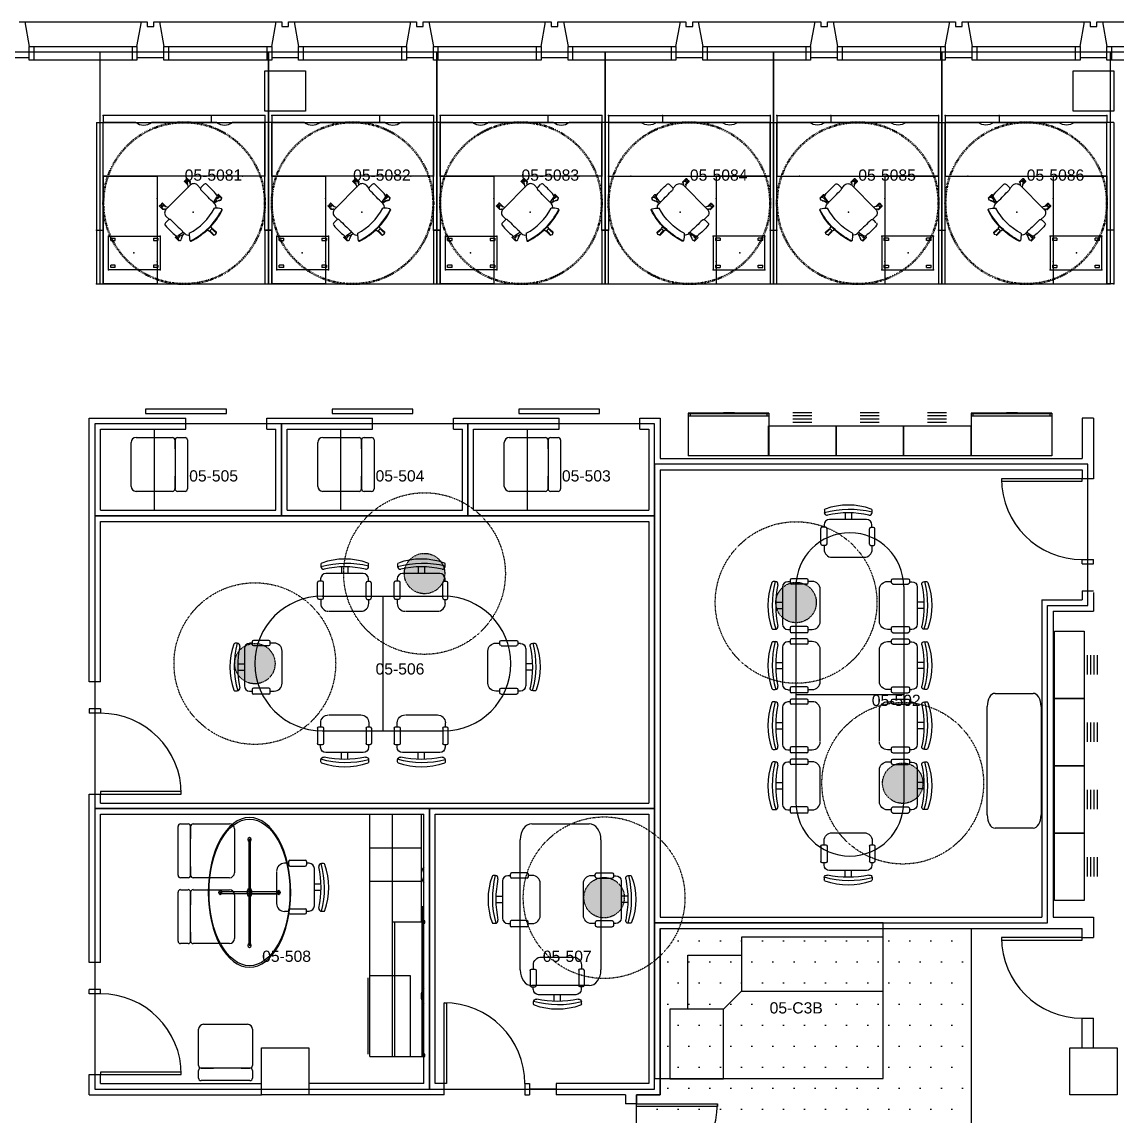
# Model space of a CAD drawing. Header units: inches. Extents: x -31 to 2880, y -31 to 1268.
# Drawn here: x 231.5 to 719.2, y 780.8 to 1268.2 of the extents above; entities that cross this region are included whole.
import ezdxf
from ezdxf.enums import TextEntityAlignment as Align

# ---------------------------------------------------------------- set-up
doc = ezdxf.new("R2010")
doc.units = ezdxf.units.IN
doc.header["$MEASUREMENT"] = 0
doc.linetypes.add('Dash', pattern=[0.25, 0.125, -0.125])
for name, color, linetype in [('A-AREA', 6, 'Continuous'), ('A-AREA-IDEN', 110, 'Continuous'), ('A-AREA-INT', 2, 'Continuous'), ('A-COLS-E', 53, 'Continuous'), ('A-DOOR-E', 141, 'Continuous'), ('A-EQPM-E', 200, 'Continuous'), ('A-FLOR-CSWK-E', 124, 'Continuous'), ('A-FURN-FILE-E', 191, 'Continuous'), ('A-FURN-FREE-E', 241, 'Continuous'), ('A-FURN-PNLS-E', 31, 'Continuous'), ('A-FURN-SEAT-E', 122, 'Continuous'), ('A-FURN-WKSF-E', 30, 'Continuous'), ('A-GLAZ-E', 140, 'Continuous'), ('A-SOCL-DIS2-E', 230, 'Dash'), ('A-SOCL-HTAH-E', 230, 'Continuous'), ('A-WALL-E', 7, 'Continuous')]:
    doc.layers.add(name, color=color, linetype=linetype)
doc.layers.add('A-SOCL-DIS1-E', color=7, linetype='Dash', true_color=0x636466)
doc.styles.add('0', font='arial.ttf')
doc.styles.add('PMSymText', font='arial.ttf')
doc.styles.add('SIMPLEX_FNT', font='arial.ttf', dxfattribs={"height": 1})
doc.styles.get("Standard").update_dxf_attribs({"font": 'arial.ttf'})

# ---------------------------------------------------------------- blocks, each defined once
blk = doc.blocks.new('405_FURN$0$405_FURN$0$20-CLRA14448-GNRC')
for p, q in [((-114.81, -40.56), (-18.81, -40.56)), ((-66.81, -88.56), (-66.81, -40.56)), ((-114.81, -88.56), (-18.81, -88.56))]:
    blk.add_line(p, q)
for centre, start, end in [((-114.81, -64.56), 90, 270), ((-18.81, -64.56), 270, 450)]:
    blk.add_arc(centre, 24, start, end)
blk = doc.blocks.new('405_FURN$0$405_FURN$0$20-CLRA16860-GNRC')
for p, q in [((-45.37, 29.12), (8.62, 29.12)), ((-18.37, 29.12), (-18.37, -30.88)), ((-45.37, -30.88), (8.62, -30.88))]:
    blk.add_line(p, q)
for centre, start, end in [((-45.37, -0.88), 90, 270), ((8.62, -0.88), 270, 450)]:
    blk.add_arc(centre, 30, start, end)
blk = doc.blocks.new('405_FURN$0$ASTCAB')
for p, q in [((0, 0), (1, 0)), ((0, -0.428875), (0, 0)), ((1, -0.428875), (1, 0)), ((1, -0.4045), (0, -0.4045)), ((0, -0.42275), (1, -0.42275)), ((0, -0.428875), (1, -0.428875)), ((0.020375, -0.428875), (0.024375, -0.42275)), ((0.024375, -0.428875), (0.024375, -0.4045)), ((0.426875, -0.435), (0.561, -0.435)), ((0.975625, -0.428875), (0.975625, -0.4045)), ((0.98375, -0.428875), (0.975625, -0.42275))]:
    blk.add_line(p, q)
blk = doc.blocks.new('405_FURN$0$F4DL')
for p, q in [((0, -0.4295), (0, 0)), ((0, 0), (1, 0)), ((1, 0), (1, -0.4295)), ((1, -0.4295), (0, -0.4295)), ((0.3575, -0.477125), (0.6425, -0.477125)), ((0.3575, -0.524625), (0.6425, -0.524625)), ((0.3575, -0.57225), (0.6425, -0.57225)), ((0.3575, -0.619625), (0.6425, -0.619625))]:
    blk.add_line(p, q)
blk = doc.blocks.new('405_FURN$0$SDSEC')
for p, q in [((0, 0), (0.867, 0)), ((-0.044, -0.178), (-0.044, -0.044)), ((0.911, -0.044), (0.911, -0.178)), ((-0.044, -0.911), (-0.044, -0.267)), ((0.156, -0.222), (0, -0.222)), ((0, -0.222), (0.867, -0.222)), ((0.867, -0.222), (0.644, -0.222)), ((0.911, -0.267), (0.911, -0.911)), ((0.822, -1), (0.044, -1))]:
    blk.add_line(p, q)
for centre, radius, start, end in [((0, -0.044), 0.0444, 90, 180), ((0, -0.178), 0.0444, 180, 270), ((0.867, -0.044), 0.0444, 0, 90), ((0.867, -0.178), 0.0444, 270, 360), ((0, -0.267), 0.0444, 90, 180), ((0.867, -0.267), 0.0444, 0, 90), ((0.044, -0.911), 0.0889, 180, 270), ((0.822, -0.911), 0.0889, 270, 360)]:
    blk.add_arc(centre, radius, start, end)
blk = doc.blocks.new('405_FURN$0$ltTABL')
for p, q in [((-0.5805, 0.48), (0.5805, 0.48)), ((-0.7205, -0.34), (-0.7205, 0.34)), ((0.7205, 0.34), (0.7205, -0.34)), ((0.5805, -0.48), (-0.5805, -0.48))]:
    blk.add_line(p, q)
for centre, start, end in [((-0.5805, 0.34), 90, 180), ((0.5805, 0.34), 0, 90), ((-0.5805, -0.34), 180, 270), ((0.5805, -0.34), 270, 0)]:
    blk.add_arc(centre, 0.14, start, end)
blk = doc.blocks.new('405_FURN$0$SDTASK')
for p, q in [((-0.443, -0.098), (-0.443, -0.137)), ((-0.058, -0.146), (-0.058, -0.269)), ((0.059, -0.146), (0.059, -0.269)), ((0.443, -0.137), (0.443, -0.098)), ((-0.448, -0.367), (-0.448, -0.412)), ((0.341, -0.269), (-0.349, -0.269)), ((0.44, -0.414), (0.44, -0.367)), ((-0.507, -0.722), (-0.507, -0.437)), ((-0.418, -0.412), (-0.482, -0.412)), ((-0.393, -0.722), (-0.393, -0.437)), ((0.396, -0.724), (0.396, -0.439)), ((0.469, -0.414), (0.421, -0.414)), ((0.493, -0.724), (0.493, -0.439)), ((-0.482, -0.747), (-0.418, -0.747)), ((-0.447, -0.747), (-0.447, -0.822)), ((0.421, -0.749), (0.468, -0.749)), ((0.444, -0.822), (0.444, -0.749)), ((-0.291, -0.97), (0.296, -0.97))]:
    blk.add_line(p, q)
for centre, radius, start, end in [((0, -1.258), 1.258, 70.1588, 109.8412), ((-0.419, -0.098), 0.0246, 109.8412, 180), ((0.02, -1.771), 1.69, 75.49, 105.8777), ((-0.394, -0.137), 0.0493, 180, 281.9484), ((0, -1.999), 1.854, 78.0516, 101.9484), ((0.394, -0.137), 0.0493, 258.0516, 360), ((0.419, -0.098), 0.0246, 0, 70.1588), ((-0.349, -0.368), 0.0985, 90, 180), ((0.341, -0.368), 0.0985, 0, 90), ((-0.482, -0.437), 0.0246, 90, 180), ((-0.418, -0.437), 0.0246, 0, 90), ((0.421, -0.439), 0.0246, 90, 180), ((0.468, -0.439), 0.0246, 0, 90), ((-0.482, -0.722), 0.0246, 180, 270), ((-0.418, -0.722), 0.0246, 270, 360), ((0.421, -0.724), 0.0246, 180, 270), ((0.468, -0.724), 0.0246, 270, 360), ((-0.299, -0.822), 0.148, 180, 270), ((0.297, -0.822), 0.148, 270, 360)]:
    blk.add_arc(centre, radius, start, end)
blk = doc.blocks.new('405_FURN$0$TROUND')
for points in [[(-0.006, 0.3544), (-0.006, 0.3544), (0.0065, 0.3544), (0.0065, 0.3544)], [(0.0065, 0.3544), (0.0065, 0.0022), (-0.006, 0.0022), (-0.006, 0.3544)], [(-0.3528, -0.0084), (-0.3528, -0.0084), (-0.3528, 0.0059), (-0.3528, 0.0059)], [(-0.3528, 0.0059), (-0.0006, 0.0059), (-0.0006, -0.0084), (-0.3528, -0.0084)], [(-0.006, -0.3535), (-0.006, 0.0022), (0.0065, 0.0022), (0.0065, -0.3535)], [(0.3551, -0.0084), (-0.0006, -0.0084), (-0.0006, 0.0059), (0.3551, 0.0059)], [(0.3551, -0.0084), (0.3551, 0.0059), (0.3551, 0.0059), (0.3551, -0.0084)], [(0.3551, -0.0084), (0.3551, -0.0084), (-0.0006, -0.0084), (-0.0006, -0.0084)], [(-0.006, -0.3535), (0.0065, -0.3535), (0.0065, -0.3535), (-0.006, -0.3535)]]:
    blk.add_lwpolyline(points, close=True)
for centre, radius in [((0, 0), 0.4898), ((0, 0.3543), 0.0156), ((-0.3544, 0), 0.0156), ((0, 0), 0.0261), ((0, 0), 0.0261), ((0.3543, 0), 0.0156), ((0, -0.3543), 0.0156)]:
    blk.add_circle(centre, radius)
blk.add_arc((0, 0), 0.5002, 270, 269.99943)
for p in [(-0.0272, 0.0022), (-0.0006, 0.0254), (0.026, 0.0022), (-0.0006, -0.0262)]:
    blk.add_point(p)
blk = doc.blocks.new('panel37')
for p, q in [((409.81, 807.31), (409.81, 873.98)), ((410.25, 873.98), (409.81, 873.98)), ((410.25, 807.31), (410.25, 873.98)), ((411, 867.81), (410.25, 867.81)), ((410.25, 866.81), (411, 866.81)), ((411, 866.81), (411, 867.81)), ((411, 808.31), (410.25, 808.31)), ((411, 807.31), (411, 808.31))]:
    blk.add_line(p, q)
blk = doc.blocks.new('SZT-ARM-2D')
for p, q in [((-4.55, 13.4), (-4.41, 13.55)), ((-4.55, 13.4), (-4.55, 13.22)), ((-4.55, 11.83), (-4.55, 12.01)), ((-4.55, 11.83), (-4.41, 11.68)), ((-4.41, 13.55), (-2.33, 13.55)), ((-4.41, 11.68), (-4.37, 11.68)), ((-4.39, 11.73), (-3.85, 10.01)), ((-3.66, 10.82), (-3.75, 10.46)), ((-2.23, 12.98), (-3.43, 12.98)), ((-2.23, 12.94), (-3.41, 12.94)), ((-2.66, 12.29), (-3.37, 12.29)), ((-2.67, 12.25), (-3.36, 12.25)), ((-3.33, 12.08), (-3.15, 11.56)), ((-3.19, 11.68), (-2.95, 11.68)), ((-2.33, 13.55), (-2.19, 13.4)), ((-2.19, 13.02), (-2.23, 12.98)), ((-2.23, 12.94), (-2.23, 12.76)), ((-2.19, 13.4), (-2.19, 13.02)), ((7.15, 9.86), (5.22, 9.78)), ((5.42, 12.05), (5.41, 10.4)), ((-2.93, 9.43), (-4.06, 9.39)), ((9.8, 7.8), (9.49, 7.58)), ((9.49, -7.7), (9.49, 7.72)), ((10.46, 6.9), (9.49, 6.18)), ((10.27, 8.58), (10.41, 8.73)), ((10.27, 8.58), (10.27, 8.38)), ((10.39, 6.85), (12.49, 6.85)), ((10.41, 8.73), (12.49, 8.73)), ((12.59, 8.15), (11.39, 8.15)), ((12.59, 7.42), (11.39, 7.42)), ((12.59, 8.11), (11.41, 8.11)), ((12.59, 7.46), (11.41, 7.46)), ((12.49, 8.73), (12.63, 8.58)), ((12.49, 6.85), (12.63, 7)), ((12.63, 8.19), (12.59, 8.15)), ((12.59, 8.11), (12.59, 7.46)), ((12.63, 7.38), (12.59, 7.42)), ((12.63, 8.58), (12.63, 8.19)), ((12.63, 7), (12.63, 7.38)), ((-13.73, 0.78), (-13.59, 0.93)), ((-13.73, 0.78), (-13.73, 0.6)), ((-13.59, 0.93), (-11.5, 0.93)), ((-12.52, 0.55), (-11, 0.56)), ((-11.5, 0.93), (-11.36, 0.78)), ((-11.36, 0.78), (-11.36, 0.56)), ((-13.73, -0.8), (-13.73, -0.62)), ((-13.73, -0.8), (-13.59, -0.95)), ((-13.59, -0.95), (-11.5, -0.95)), ((-12.52, -0.57), (-11, -0.58)), ((-11.5, -0.95), (-11.36, -0.8)), ((-11.36, -0.8), (-11.36, -0.58)), ((-2.93, -9.43), (-4.06, -9.39)), ((10.46, -6.9), (9.49, -6.18)), ((9.8, -7.8), (9.49, -7.58)), ((10.27, -8.58), (10.27, -8.38)), ((10.27, -8.58), (10.41, -8.73)), ((10.39, -6.85), (12.49, -6.85)), ((10.41, -8.73), (12.49, -8.73)), ((12.59, -7.42), (11.39, -7.42)), ((12.59, -8.15), (11.39, -8.15)), ((12.59, -7.46), (11.41, -7.46)), ((12.59, -8.11), (11.41, -8.11)), ((12.49, -6.85), (12.63, -7)), ((12.49, -8.73), (12.63, -8.58)), ((12.63, -7.38), (12.59, -7.42)), ((12.59, -8.11), (12.59, -7.46)), ((12.63, -8.19), (12.59, -8.15)), ((12.63, -7), (12.63, -7.38)), ((12.63, -8.58), (12.63, -8.19)), ((-4.55, -11.83), (-4.41, -11.68)), ((-4.55, -11.83), (-4.55, -12.01)), ((-4.55, -13.4), (-4.55, -13.22)), ((-4.55, -13.4), (-4.41, -13.55)), ((-4.41, -11.68), (-4.37, -11.68)), ((-4.41, -13.55), (-2.33, -13.55)), ((-4.39, -11.73), (-3.85, -10.01)), ((-3.66, -10.82), (-3.75, -10.46)), ((-2.23, -12.98), (-3.43, -12.98)), ((-2.23, -12.94), (-3.41, -12.94)), ((-2.66, -12.29), (-3.37, -12.29)), ((-2.67, -12.25), (-3.36, -12.25)), ((-3.33, -12.08), (-3.15, -11.56)), ((-3.19, -11.68), (-2.95, -11.68)), ((-2.33, -13.55), (-2.19, -13.4)), ((-2.23, -12.94), (-2.23, -12.76)), ((-2.19, -13.02), (-2.23, -12.98)), ((-2.19, -13.4), (-2.19, -13.02)), ((7.15, -9.86), (5.22, -9.78)), ((5.41, -10.4), (5.42, -12.05))]:
    blk.add_line(p, q)
for points in [[(-3.14, 9.91), (-2.68, 12.21)], [(-9.98, 1.02), (-11, 0.87), (-11, -0.87), (-9.98, -1.02)], [(-3.14, -9.91), (-2.68, -12.21)]]:
    blk.add_lwpolyline(points)
for centre, radius, start, end in [((-8.04, 9.59), 0.437, 55.3732, 158.8961), ((-7.81, 9.51), 0.437, 88.6193, 158.8961), ((-14, 0.04), 11.69, 43.2376, 57.9475), ((-4.09, 12.61), 0.752, 346.5325, 229.4675), ((-5.14, 11.49), 0.789, 18.2096, 44.7154), ((5.18, 8.27), 9.19, 166.2418, 172.873), ((-2.44, 10.53), 1.26, 105.413, 166.2418), ((-2.58, 12.32), 0.789, 171.2846, 197.7904), ((-2.67, 9.83), 0.477, 170.3812, 272.3532), ((-1.92, 12.06), 0.77, 93.9245, 168.6077), ((1.86, -20.12), 33.17, 85.0872, 96.6444), ((4.54, 10.32), 0.873, 269.0603, 4.9502), ((4.63, 12.14), 0.793, 353.9872, 84.9554), ((7.25, 7.62), 2.25, 2.1735, 92.4191), ((21.53, 0), 31.53, 161.9963, 198.0037), ((21.53, 0), 31.28, 161.9963, 198.0037), ((20.75, 0), 27.29, 163.2048, 196.7952), ((-3.96, 7.05), 2.36, 92.6028, 144.0692), ((-5.92, 7.64), 0.601, 24.3962, 43.0317), ((3.71, -207.68), 217.13, 89.7848, 91.6781), ((9.34, 8.44), 0.789, 306.2096, 332.7154), ((10.73, 7.79), 0.752, 274.5325, 157.4675), ((10.92, 6.26), 0.789, 99.2846, 125.7904), ((-13.26, -0.01), 0.752, 58.5325, 301.4675), ((-12.51, 1.34), 0.789, 243.2846, 269.7905), ((-12.51, -1.36), 0.789, 90.2096, 116.7154), ((-8.04, -9.59), 0.437, 201.1039, 304.6268), ((-7.81, -9.51), 0.437, 201.1039, 271.3806), ((-14, -0.04), 11.69, 302.0525, 316.7624), ((-3.96, -7.03), 2.36, 216.272, 267.3972), ((-5.92, -7.64), 0.601, 316.9683, 335.6038), ((5.18, -8.27), 9.19, 187.127, 193.7582), ((-2.67, -9.83), 0.477, 87.6468, 189.6188), ((3.71, 207.68), 217.13, 268.3219, 270.2152), ((4.54, -10.32), 0.873, 355.0498, 90.9397), ((7.25, -7.62), 2.25, 267.5809, 357.8265), ((9.34, -8.44), 0.789, 27.2846, 53.7904), ((10.73, -7.79), 0.752, 202.5325, 85.4675), ((10.92, -6.26), 0.789, 234.2096, 260.7154), ((-4.09, -12.61), 0.752, 130.5325, 13.4675), ((-5.14, -11.49), 0.789, 315.2846, 341.7905), ((-2.44, -10.53), 1.26, 193.7582, 254.5871), ((-2.58, -12.32), 0.789, 162.2096, 188.7154), ((-1.92, -12.06), 0.77, 191.3923, 266.0755), ((1.86, 20.12), 33.17, 263.3556, 274.9128), ((4.63, -12.14), 0.793, 275.0446, 6.0128)]:
    blk.add_arc(centre, radius, start, end)
blk.add_point((0, 0))
at = {"style": '0', "width": 0.55, "flags": 8}
for tag in ['ITEXT2', 'ITEXT']:
    blk.add_attdef(tag, text='', height=4, dxfattribs=at).set_placement((0, 0), align=Align.MIDDLE_CENTER)
at = {"flags": 1}
for tag in ['PSMC', 'PSON', 'PSDH', 'PSEC', 'PSQT', 'PSPN', 'PST5', 'PST4', 'PST3', 'PST2', 'PST1']:
    blk.add_attdef(tag, text='', height=1, dxfattribs=at).set_placement((0, 0), align=Align.TOP_CENTER)
at = {"style": 'PMSymText', "width": 0.65, "flags": 8}
for tag, p in [('PSUT1', (-0.69, -19.55)), ('PSUT3', (-0.69, -31.55))]:
    blk.add_attdef(tag, text='', height=4, dxfattribs=at).set_placement(p, align=Align.CENTER)
at = {"style": 'PMSymText', "width": 0.65}
blk.add_attdef('PSUT2', text='', height=4, dxfattribs=at).set_placement((-0.69, -25.55), align=Align.CENTER)
blk = doc.blocks.new('WURA-2472-JB-2D')
for p, q in [((14.55, 0), (0, 0)), ((0, -24), (0, 0)), ((50.55, 0), (21.45, 0)), ((72, 0), (57.45, 0)), ((72, 0), (72, -24)), ((72, -24), (0, -24))]:
    blk.add_line(p, q)
for centre in [(18, 4.12), (54, 4.12)]:
    blk.add_arc(centre, 5.37, 230.1246, 309.8754)
for p in [(0, 0), (72, 0), (0, -24), (10, -24), (62, -24), (72, -24)]:
    blk.add_point(p)
at = {"flags": 1}
for tag in ['PSMC', 'PSON', 'PSDH', 'PSEC', 'PSQT', 'PSPN', 'PST5', 'PST4', 'PST3', 'PST2', 'PST1']:
    blk.add_attdef(tag, text='', height=1, dxfattribs=at).set_placement((0, 0), align=Align.TOP_CENTER)
at = {"style": '0', "width": 0.55, "flags": 8}
for tag in ['ITEXT2', 'ITEXT']:
    blk.add_attdef(tag, text='', height=4, dxfattribs=at).set_placement((36, -24), align=Align.BOTTOM_CENTER)
at = {"style": 'PMSymText', "width": 0.65, "flags": 8}
for tag, p in [('PSUT1', (35.08, -30)), ('PSUT3', (35.08, -42))]:
    blk.add_attdef(tag, text='', height=4, dxfattribs=at).set_placement(p, align=Align.CENTER)
at = {"style": 'PMSymText', "width": 0.65}
blk.add_attdef('PSUT2', text='', height=4, dxfattribs=at).set_placement((35.08, -36), align=Align.CENTER)
blk = doc.blocks.new('WURA-2448-JC-2D')
for p, q in [((0, -24), (0, 0)), ((48, 0), (0, 0)), ((48, 0), (48, -24)), ((48, -24), (0, -24))]:
    blk.add_line(p, q)
for p in [(0, 0), (48, 0), (0, -24), (10, -24), (38, -24), (48, -24)]:
    blk.add_point(p)
at = {"flags": 1}
for tag in ['PSMC', 'PSON', 'PSDH', 'PSEC', 'PSQT', 'PSPN', 'PST5', 'PST4', 'PST3', 'PST2', 'PST1']:
    blk.add_attdef(tag, text='', height=1, dxfattribs=at).set_placement((0, 0), align=Align.TOP_CENTER)
at = {"style": '0', "width": 0.55, "flags": 8}
for tag in ['ITEXT2', 'ITEXT']:
    blk.add_attdef(tag, text='', height=4, dxfattribs=at).set_placement((24, -24), align=Align.BOTTOM_CENTER)
at = {"style": 'PMSymText', "width": 0.65, "flags": 8}
for tag, p in [('PSUT1', (23.08, -30)), ('PSUT3', (23.08, -42))]:
    blk.add_attdef(tag, text='', height=4, dxfattribs=at).set_placement(p, align=Align.CENTER)
at = {"style": 'PMSymText', "width": 0.65}
blk.add_attdef('PSUT2', text='', height=4, dxfattribs=at).set_placement((23.08, -36), align=Align.CENTER)
blk = doc.blocks.new('JPM-24-2D')
for p, q in [((-7.5, -11.75), (-7.5, 11.25)), ((-7.5, 11.25), (7.5, 11.25)), ((-6.5, 8.25), (-6.5, 10.25)), ((-6.5, 10.25), (-5.5, 10.25)), ((-5.5, 8.25), (-5.5, 10.25)), ((5.5, 10.25), (6.5, 10.25)), ((5.5, 10.25), (5.5, 8.25)), ((6.5, 10.25), (6.5, 8.25)), ((7.5, 11.25), (7.5, -11.75)), ((-6.5, 8.25), (-5.5, 8.25)), ((5.5, 8.25), (6.5, 8.25)), ((-5.5, -8.75), (-6.5, -8.75)), ((-6.5, -10.75), (-6.5, -8.75)), ((-5.5, -10.75), (-5.5, -8.75)), ((5.5, -8.75), (5.5, -10.75)), ((6.5, -8.75), (5.5, -8.75)), ((6.5, -8.75), (6.5, -10.75)), ((7.5, -11.75), (-7.5, -11.75)), ((-5.5, -10.75), (-6.5, -10.75)), ((6.5, -10.75), (5.5, -10.75))]:
    blk.add_line(p, q)
for p in [(-7.5, 11.25), (7.5, 11.25), (0, 0), (-7.5, -11.75), (7.5, -11.75)]:
    blk.add_point(p)
at = {"style": 'SIMPLEX_FNT', "width": 0.55, "flags": 8}
blk.add_attdef('ITEXT2', text='', height=4, dxfattribs=at).set_placement((0, 0), align=Align.MIDDLE_CENTER)
at = {"style": '0', "width": 0.55, "flags": 8}
blk.add_attdef('ITEXT', text='', height=4, dxfattribs=at).set_placement((0, 0), align=Align.MIDDLE)
at = {"flags": 1}
for tag in ['PSMC', 'PSON', 'PSDH', 'PSEC', 'PSQT', 'PSPN', 'PST5', 'PST4', 'PST3', 'PST2', 'PST1']:
    blk.add_attdef(tag, text='', height=1, dxfattribs=at).set_placement((0, 0), align=Align.TOP_CENTER)
at = {"style": '0', "width": 0.55, "flags": 8}
blk.add_attdef('ITEXT3', text='', height=4, dxfattribs=at).set_placement((0, -12.5), align=Align.TOP_CENTER)
at = {"style": 'PMSymText', "width": 0.65, "flags": 8}
for tag, p in [('PSUT1', (0, -22.5)), ('PSUT3', (0, -34.5))]:
    blk.add_attdef(tag, text='', height=4, dxfattribs=at).set_placement(p, align=Align.CENTER)
at = {"style": 'PMSymText', "width": 0.65}
blk.add_attdef('PSUT2', text='', height=4, dxfattribs=at).set_placement((0, -28.5), align=Align.CENTER)
blk = doc.blocks.new('NTXX-XX24-NNN-LV2-2D')
for p, q in [((0, 3), (24, 3)), ((0, 3), (0, 0)), ((24, 0), (0, 0)), ((24, 3), (24, 0))]:
    blk.add_line(p, q)
for p in [(0, 3), (0, 0), (24, 3), (24, 0)]:
    blk.add_point(p)
blk = doc.blocks.new('NTXX-XX48-NNN-LV2-2D')
for p, q in [((0, 3), (48, 3)), ((0, 3), (0, 0)), ((48, 0), (0, 0)), ((48, 3), (48, 0))]:
    blk.add_line(p, q)
for p in [(48, 3), (48, 0)]:
    blk.add_point(p)
blk = doc.blocks.new('FMS4RM')
blk.add_attdef('FMS:RMID', text='', height=5).set_placement((0, 0), align=Align.MIDDLE_LEFT)
blk = doc.blocks.new("6'")
h = blk.add_hatch(color=256)
h.dxf.hatch_style = 1
h.paths.add_polyline_path([(2670.39, 2780.74, 1), (2688.39, 2780.74, 1)])
at = {"ltscale": 0.2}
blk.add_circle((2679.39, 2780.74), 36, dxfattribs=at)
blk.add_circle((2679.39, 2780.74), 9)

msp = doc.modelspace()

# ---------------------------------------------------------------- hatches: boundary and pattern name
at = {"layer": 'A-SOCL-HTAH-E'}
h = msp.add_hatch(dxfattribs=at)
h.set_pattern_fill('DOTS', color=256, scale=150)
h.set_pattern_definition([(0, (-2476.202, -472.418), (4.6875, 9.375), [0, -9.375])])
h.paths.add_polyline_path([(654.25, 864.38), (515.75, 864.38), (515.75, 790.25), (505.25, 790.25), (505.25, 648.25), (654.25, 648.25)])

# ---------------------------------------------------------------- linework, layer by layer
at = {"layer": 'A-AREA'}
for points in [[(266.25, 1151.5), (341.25, 1151.5), (341.25, 1254.75), (266.25, 1254.75), (266.25, 1151.5)], [(341.25, 1151.5), (416.25, 1151.5), (416.25, 1254.75), (341.25, 1254.75), (341.25, 1151.5)], [(416.25, 1151.5), (491.25, 1151.5), (491.25, 1254.75), (416.25, 1254.75), (416.25, 1151.5)], [(491.25, 1151.5), (566.25, 1151.5), (566.25, 1254.75), (491.25, 1254.75), (491.25, 1151.5)], [(566.25, 1151.5), (641.25, 1151.5), (641.25, 1254.75), (566.25, 1254.75), (566.25, 1151.5)], [(641.25, 1151.5), (716.25, 1151.5), (716.25, 1254.75), (641.25, 1254.75), (641.25, 1151.5)], [(347.09, 1089.25), (264, 1089.25), (264, 1048.25), (347.09, 1048.25), (347.09, 1089.25)], [(430.16, 1089.25), (347.09, 1089.25), (347.09, 1048.25), (430.16, 1048.25), (430.16, 1089.25)], [(513.25, 1068.75), (513.25, 1068.75), (513.25, 1089.25), (430.16, 1089.25), (430.16, 1048.25), (513.25, 1048.25), (513.25, 1068.75)], [(688.25, 1008.25), (706.25, 1008.25), (706.25, 1014.75), (706.25, 1014.75), (706.25, 1026.75), (706.25, 1026.75), (706.25, 1071.25), (513.25, 1071.25), (513.25, 866.88), (615.03, 866.88), (615.03, 866.88), (688.25, 866.88), (688.25, 1008.25)], [(513.25, 1048.25), (264, 1048.25), (264, 974.25), (264, 974.25), (264, 962.25), (264, 962.25), (264, 917.75), (513.25, 917.75), (513.25, 1048.25)], [(413, 917.75), (264, 917.75), (264, 849.25), (264, 849.25), (264, 837.25), (264, 837.25), (264, 792.75), (410.5, 792.75), (410.5, 792.75), (413, 792.75), (413, 917.75)], [(513.25, 917.75), (413, 917.75), (413, 792.75), (457.5, 792.75), (457.5, 792.75), (469.5, 792.75), (469.5, 792.75), (510.75, 792.75), (510.75, 792.75), (513.25, 792.75), (513.25, 917.75)], [(615.03, 866.88), (513.25, 866.88), (513.25, 797.47), (615.03, 797.47), (615.03, 866.88)]]:
    msp.add_lwpolyline(points, close=True, dxfattribs=at)
at = {"layer": 'A-AREA-INT', "color": 4}
msp.add_lwpolyline([(-17.44, 1254.75), (-17.44, -17.44), (1066.25, -17.44), (1066.25, 447.25), (1200.22, 447.25), (1200.22, 411.25), (1300.25, 411.25), (1300.25, 447.25), (1324.25, 447.25), (1324.25, 515.25), (1768.75, 515.25), (1768.75, 790.25), (1300.25, 790.25), (1300.25, 826.25), (1200.22, 826.25), (1200.22, 790.25), (768.75, 790.25), (768.75, 1254.75), (-17.44, 1254.75)], close=True, dxfattribs=at)
at = {"layer": 'A-COLS-E', "flags": 128}
for points in [[(339.75, 1228.5), (339.75, 1246.5), (357.75, 1246.5), (357.75, 1228.5)], [(699.75, 1228.5), (699.75, 1246.5), (717.75, 1246.5), (717.75, 1228.5)], [(338.25, 790.25), (338.25, 811.25), (359.25, 811.25), (359.25, 790.25)], [(698.25, 790.25), (698.25, 811.25), (719.25, 811.25), (719.25, 790.25)]]:
    msp.add_lwpolyline(points, close=True, dxfattribs=at)
at = {"layer": 'A-DOOR-E'}
for p, q in [((322.58, 1095.75), (286.58, 1095.75)), ((286.58, 1095.75), (286.58, 1093.75)), ((286.58, 1093.75), (322.58, 1093.75)), ((322.58, 1093.75), (322.58, 1095.75)), ((405.67, 1095.75), (369.67, 1095.75)), ((369.67, 1095.75), (369.67, 1093.75)), ((369.67, 1093.75), (405.67, 1093.75)), ((405.67, 1093.75), (405.67, 1095.75)), ((488.75, 1095.75), (452.75, 1095.75)), ((452.75, 1095.75), (452.75, 1093.75)), ((452.75, 1093.75), (488.75, 1093.75)), ((488.75, 1093.75), (488.75, 1095.75))]:
    msp.add_line(p, q, dxfattribs=at)
for points in [[(667.75, 1064.75), (667.75, 1063.6), (703.75, 1063.6), (703.75, 1064.75)], [(302.5, 924.25), (302.5, 925.4), (266.5, 925.4), (266.5, 924.25)], [(667.75, 860.37), (667.75, 859.23), (703.75, 859.23), (703.75, 860.37)], [(419.5, 831.25), (420.65, 831.25), (420.65, 795.25), (419.5, 795.25)], [(302.5, 799.25), (302.5, 800.4), (266.5, 800.4), (266.5, 799.25)], [(541.25, 786.25), (541.25, 785.1), (505.25, 785.1), (505.25, 786.25)]]:
    msp.add_lwpolyline(points, close=True, dxfattribs=at)
for centre, start, end in [((703.75, 1064.75), 180, 270), ((266.5, 924.25), 359.9997, 89.9997), ((703.75, 860.37), 180, 270), ((266.5, 799.25), 359.9997, 89.9997), ((419.5, 795.25), 0, 90), ((505.25, 786.25), 270, 0)]:
    msp.add_arc(centre, 36, start, end, dxfattribs=at)
at = {"layer": 'A-FLOR-CSWK-E'}
for p, q in [((290.5, 1050.75), (290.5, 1086.75)), ((373.58, 1050.75), (373.58, 1086.75)), ((456.67, 1050.75), (456.67, 1086.75)), ((386.5, 807.31), (386.5, 915.31)), ((386.5, 915.31), (410.5, 915.31)), ((396.5, 807.31), (396.5, 915.31)), ((409.5, 867.31), (409.5, 915.31)), ((386.5, 900.31), (409.5, 900.31)), ((409.5, 885.31), (386.5, 885.31)), ((396.5, 867.37), (410.5, 867.37)), ((396.5, 867.31), (410.5, 867.31)), ((397.5, 867.31), (397.5, 807.31)), ((385.5, 842.31), (385.5, 808.31)), ((404.5, 843.31), (386.5, 843.31)), ((404.5, 807.31), (404.5, 843.31)), ((386.5, 807.31), (411, 807.31))]:
    msp.add_line(p, q, dxfattribs=at)
for centre in [(414.62, 888.31), (414.62, 834.31)]:
    msp.add_arc(centre, 5.37, 140.1246, 219.8754, dxfattribs=at)
at = {"layer": 'A-FURN-FREE-E'}
for p, q in [((615.03, 860.46), (552.03, 860.46)), ((552.03, 860.46), (552.03, 836.46)), ((615.03, 836.46), (615.03, 860.46)), ((528.03, 828.46), (528.03, 852.46)), ((528.03, 852.46), (552.03, 852.46)), ((552.03, 836.46), (544.03, 828.46)), ((552.03, 836.46), (615.03, 836.46)), ((544.03, 828.46), (520.03, 828.46)), ((520.03, 828.46), (520.03, 797.46)), ((544.03, 797.46), (544.03, 828.46)), ((520.03, 797.46), (544.03, 797.46))]:
    msp.add_line(p, q, dxfattribs=at)
at = {"layer": 'A-GLAZ-E'}
for p, q in [((236.75, 1257.25), (280.75, 1257.25)), ((236.75, 1254.94), (280.75, 1254.94)), ((296.75, 1257.25), (340.75, 1257.25)), ((296.75, 1254.94), (340.75, 1254.94)), ((356.75, 1257.25), (400.75, 1257.25)), ((356.75, 1254.94), (400.75, 1254.94)), ((416.75, 1257.25), (460.75, 1257.25)), ((416.75, 1254.94), (460.75, 1254.94)), ((476.75, 1257.25), (520.75, 1257.25)), ((476.75, 1254.94), (520.75, 1254.94)), ((536.75, 1257.25), (580.75, 1257.25)), ((536.75, 1254.94), (580.75, 1254.94)), ((596.75, 1257.25), (640.75, 1257.25)), ((596.75, 1254.94), (640.75, 1254.94)), ((656.75, 1257.25), (700.75, 1257.25)), ((656.75, 1254.94), (700.75, 1254.94)), ((716.75, 1257.25), (760.75, 1257.25)), ((716.75, 1254.94), (760.75, 1254.94)), ((706.25, 1014.75), (706.25, 1026.75)), ((264, 974.25), (264, 962.25)), ((264, 849.25), (264, 837.25)), ((469.5, 792.75), (457.5, 792.75))]:
    msp.add_line(p, q, dxfattribs=at)
at = {"layer": 'A-SOCL-DIS1-E', "color": 251, "lineweight": 50, "ltscale": 2, "true_color": 0x636466}
for centre in [(303.75, 1187.5), (453.75, 1187.5), (603.75, 1187.5)]:
    msp.add_circle(centre, 36, dxfattribs=at)
at = {"layer": 'A-SOCL-DIS1-E', "color": 230, "lineweight": 50, "ltscale": 2, "true_color": 0xff007f}
for centre in [(378.75, 1187.5), (528.75, 1187.5), (678.75, 1187.5)]:
    msp.add_circle(centre, 36, dxfattribs=at)
at = {"layer": 'A-SOCL-HTAH-E'}
msp.add_lwpolyline([(515.75, 864.38), (654.25, 864.38), (654.25, 648.25), (505.25, 648.25), (505.25, 790.25), (515.75, 790.25), (515.75, 864.38)], dxfattribs=at)
at = {"layer": 'A-WALL-E'}
for p, q in [((230.25, 1268.25), (287.25, 1268.25)), ((232.75, 1268.25), (234.75, 1257.25)), ((282.75, 1257.25), (284.75, 1268.25)), ((287.25, 1268.25), (287.25, 1266.25)), ((290.25, 1266.25), (290.25, 1268.25)), ((290.25, 1268.25), (347.25, 1268.25)), ((292.75, 1268.25), (294.75, 1257.25)), ((342.75, 1257.25), (344.75, 1268.25)), ((347.25, 1268.25), (347.25, 1266.25)), ((350.25, 1266.25), (350.25, 1268.25)), ((350.25, 1268.25), (407.25, 1268.25)), ((352.75, 1268.25), (354.75, 1257.25)), ((402.75, 1257.25), (404.75, 1268.25)), ((407.25, 1268.25), (407.25, 1266.25)), ((410.25, 1266.25), (410.25, 1268.25)), ((410.25, 1268.25), (467.25, 1268.25)), ((412.75, 1268.25), (414.75, 1257.25)), ((462.75, 1257.25), (464.75, 1268.25)), ((467.25, 1268.25), (467.25, 1266.25)), ((470.25, 1266.25), (470.25, 1268.25)), ((470.25, 1268.25), (527.25, 1268.25)), ((472.75, 1268.25), (474.75, 1257.25)), ((522.75, 1257.25), (524.75, 1268.25)), ((527.25, 1268.25), (527.25, 1266.25)), ((530.25, 1266.25), (530.25, 1268.25)), ((530.25, 1268.25), (587.25, 1268.25)), ((532.75, 1268.25), (534.75, 1257.25)), ((582.75, 1257.25), (584.75, 1268.25)), ((587.25, 1268.25), (587.25, 1266.25)), ((590.25, 1266.25), (590.25, 1268.25)), ((590.25, 1268.25), (647.25, 1268.25)), ((592.75, 1268.25), (594.75, 1257.25)), ((642.75, 1257.25), (644.75, 1268.25)), ((647.25, 1268.25), (647.25, 1266.25)), ((650.25, 1266.25), (650.25, 1268.25)), ((650.25, 1268.25), (707.25, 1268.25)), ((652.75, 1268.25), (654.75, 1257.25)), ((702.75, 1257.25), (704.75, 1268.25)), ((707.25, 1268.25), (707.25, 1266.25)), ((710.25, 1266.25), (710.25, 1268.25)), ((710.25, 1268.25), (767.25, 1268.25)), ((712.75, 1268.25), (714.75, 1257.25)), ((287.25, 1266.25), (290.25, 1266.25)), ((347.25, 1266.25), (350.25, 1266.25)), ((407.25, 1266.25), (410.25, 1266.25)), ((467.25, 1266.25), (470.25, 1266.25)), ((527.25, 1266.25), (530.25, 1266.25)), ((587.25, 1266.25), (590.25, 1266.25)), ((647.25, 1266.25), (650.25, 1266.25)), ((707.25, 1266.25), (710.25, 1266.25)), ((234.75, 1251.25), (234.75, 1257.25)), ((234.75, 1257.25), (236.75, 1257.25)), ((236.75, 1257.25), (236.75, 1251.25)), ((280.75, 1251.25), (280.75, 1257.25)), ((280.75, 1257.25), (282.75, 1257.25)), ((282.75, 1257.25), (282.75, 1251.25)), ((294.75, 1251.25), (294.75, 1257.25)), ((294.75, 1257.25), (296.75, 1257.25)), ((296.75, 1257.25), (296.75, 1251.25)), ((340.75, 1251.25), (340.75, 1257.25)), ((340.75, 1257.25), (342.75, 1257.25)), ((342.75, 1257.25), (342.75, 1251.25)), ((354.75, 1251.25), (354.75, 1257.25)), ((354.75, 1257.25), (356.75, 1257.25)), ((356.75, 1257.25), (356.75, 1251.25)), ((400.75, 1251.25), (400.75, 1257.25)), ((400.75, 1257.25), (402.75, 1257.25)), ((402.75, 1257.25), (402.75, 1251.25)), ((414.75, 1251.25), (414.75, 1257.25)), ((414.75, 1257.25), (416.75, 1257.25)), ((416.75, 1257.25), (416.75, 1251.25)), ((460.75, 1251.25), (460.75, 1257.25)), ((460.75, 1257.25), (462.75, 1257.25)), ((462.75, 1257.25), (462.75, 1251.25)), ((474.75, 1251.25), (474.75, 1257.25)), ((474.75, 1257.25), (476.75, 1257.25)), ((476.75, 1257.25), (476.75, 1251.25)), ((520.75, 1251.25), (520.75, 1257.25)), ((520.75, 1257.25), (522.75, 1257.25)), ((522.75, 1257.25), (522.75, 1251.25)), ((534.75, 1251.25), (534.75, 1257.25)), ((534.75, 1257.25), (536.75, 1257.25)), ((536.75, 1257.25), (536.75, 1251.25)), ((580.75, 1251.25), (580.75, 1257.25)), ((580.75, 1257.25), (582.75, 1257.25)), ((582.75, 1257.25), (582.75, 1251.25)), ((594.75, 1251.25), (594.75, 1257.25)), ((594.75, 1257.25), (596.75, 1257.25)), ((596.75, 1257.25), (596.75, 1251.25)), ((640.75, 1251.25), (640.75, 1257.25)), ((640.75, 1257.25), (642.75, 1257.25)), ((642.75, 1257.25), (642.75, 1251.25)), ((654.75, 1251.25), (654.75, 1257.25)), ((654.75, 1257.25), (656.75, 1257.25)), ((656.75, 1257.25), (656.75, 1251.25)), ((700.75, 1251.25), (700.75, 1257.25)), ((700.75, 1257.25), (702.75, 1257.25)), ((702.75, 1257.25), (702.75, 1251.25)), ((714.75, 1251.25), (714.75, 1257.25)), ((714.75, 1257.25), (716.75, 1257.25)), ((716.75, 1257.25), (716.75, 1251.25)), ((234.75, 1252.25), (222.75, 1252.25)), ((282.75, 1251.25), (234.75, 1251.25)), ((294.75, 1252.25), (282.75, 1252.25)), ((342.75, 1251.25), (294.75, 1251.25)), ((354.75, 1252.25), (342.75, 1252.25)), ((402.75, 1251.25), (354.75, 1251.25)), ((414.75, 1252.25), (402.75, 1252.25)), ((462.75, 1251.25), (414.75, 1251.25)), ((474.75, 1252.25), (462.75, 1252.25)), ((522.75, 1251.25), (474.75, 1251.25)), ((534.75, 1252.25), (522.75, 1252.25)), ((582.75, 1251.25), (534.75, 1251.25)), ((594.75, 1252.25), (582.75, 1252.25)), ((642.75, 1251.25), (594.75, 1251.25)), ((654.75, 1252.25), (642.75, 1252.25)), ((702.75, 1251.25), (654.75, 1251.25)), ((714.75, 1252.25), (702.75, 1252.25)), ((762.75, 1251.25), (714.75, 1251.25)), ((261.5, 974.25), (261.5, 1091.75)), ((261.5, 1091.75), (304.58, 1091.75)), ((304.58, 1086.75), (304.58, 1091.75)), ((340.58, 1091.75), (387.67, 1091.75)), ((340.58, 1086.75), (340.58, 1091.75)), ((387.67, 1086.75), (387.67, 1091.75)), ((423.67, 1091.75), (470.75, 1091.75)), ((423.67, 1086.75), (423.67, 1091.75)), ((470.75, 1086.75), (470.75, 1091.75)), ((506.75, 1091.75), (515.75, 1091.75)), ((506.75, 1086.75), (506.75, 1091.75)), ((515.75, 1091.75), (515.75, 1073.75)), ((703.75, 1091.75), (703.75, 1073.75)), ((708.75, 1091.75), (703.75, 1091.75)), ((708.75, 1091.75), (708.75, 1064.75)), ((266.5, 1050.75), (266.5, 1086.75)), ((266.5, 1086.75), (304.58, 1086.75)), ((340.58, 1086.75), (344.58, 1086.75)), ((344.58, 1050.75), (344.58, 1086.75)), ((349.58, 1086.75), (387.67, 1086.75)), ((349.58, 1050.75), (349.58, 1086.75)), ((423.67, 1086.75), (427.67, 1086.75)), ((427.67, 1050.75), (427.67, 1086.75)), ((432.67, 1050.75), (432.67, 1086.75)), ((432.67, 1086.75), (470.75, 1086.75)), ((506.75, 1086.75), (510.75, 1086.75)), ((510.75, 1086.75), (510.75, 1050.75)), ((515.75, 1073.75), (703.75, 1073.75)), ((515.75, 1068.75), (515.75, 869.38)), ((515.75, 1068.75), (703.75, 1068.75)), ((703.75, 1068.75), (703.75, 1064.75)), ((708.75, 1064.75), (703.75, 1064.75)), ((266.5, 1050.75), (344.58, 1050.75)), ((349.58, 1050.75), (427.67, 1050.75)), ((432.67, 1050.75), (510.75, 1050.75)), ((266.5, 974.25), (266.5, 1045.75)), ((266.5, 1045.75), (510.75, 1045.75)), ((510.75, 1045.75), (510.75, 920.25)), ((703.75, 1026.75), (703.75, 1028.75)), ((703.75, 1028.75), (708.75, 1028.75)), ((703.75, 1026.75), (708.75, 1026.75)), ((708.75, 1026.75), (708.75, 1028.75)), ((703.75, 1014.75), (703.75, 1010.75)), ((703.75, 1014.75), (708.75, 1014.75)), ((685.75, 1010.75), (685.75, 869.38)), ((685.75, 1010.75), (703.75, 1010.75)), ((708.75, 1014), (708.75, 1005.75)), ((690.75, 1005.75), (690.75, 869.38)), ((690.75, 1005.75), (708.75, 1005.75)), ((266.5, 974.25), (261.5, 974.25)), ((261.5, 962.25), (261.5, 960.25)), ((266.5, 962.25), (261.5, 962.25)), ((266.5, 962.25), (266.5, 960.25)), ((266.5, 960.25), (261.5, 960.25)), ((261.5, 849.25), (261.5, 924.25)), ((261.5, 924.25), (266.5, 924.25)), ((266.5, 920.25), (266.5, 924.25)), ((266.5, 920.25), (510.75, 920.25)), ((266.5, 849.25), (266.5, 915.25)), ((266.5, 915.25), (410.5, 915.25)), ((410.5, 795.25), (410.5, 915.25)), ((415.5, 915.25), (510.75, 915.25)), ((415.5, 795.25), (415.5, 915.25)), ((510.75, 915.25), (510.75, 795.25)), ((515.75, 869.38), (685.75, 869.38)), ((690.75, 869.38), (708.75, 869.38)), ((708.75, 869.38), (708.75, 860.37)), ((515.75, 864.38), (515.75, 790.25)), ((515.75, 864.38), (703.75, 864.38)), ((703.75, 860.38), (703.75, 864.38)), ((703.75, 860.37), (708.75, 860.37)), ((266.5, 849.25), (261.5, 849.25)), ((261.5, 835.25), (261.5, 837.25)), ((266.5, 837.25), (261.5, 837.25)), ((266.5, 835.25), (261.5, 835.25)), ((266.5, 835.25), (266.5, 837.25)), ((703.75, 824.37), (708.75, 824.37)), ((703.75, 811.25), (703.75, 824.37)), ((708.75, 811.25), (708.75, 824.37)), ((261.5, 799.25), (266.5, 799.25)), ((261.5, 790.25), (261.5, 799.25)), ((266.5, 795.25), (266.5, 799.25)), ((266.5, 795.25), (338.25, 795.25)), ((410.5, 795.25), (359.25, 795.25)), ((419.5, 795.25), (415.5, 795.25)), ((419.5, 790.25), (419.5, 795.25)), ((455.5, 795.25), (457.5, 795.25)), ((455.5, 795.25), (455.5, 790.25)), ((457.5, 795.25), (457.5, 790.25)), ((510.75, 795.25), (469.5, 795.25)), ((469.5, 795.25), (469.5, 790.25)), ((261.5, 790.25), (338.25, 790.25)), ((419.5, 790.25), (359.25, 790.25)), ((455.5, 790.25), (457.5, 790.25)), ((500.25, 790.25), (469.5, 790.25)), ((500.25, 790.25), (500.25, 786.25)), ((515.75, 790.25), (505.25, 790.25)), ((505.25, 790.25), (505.25, 786.25)), ((505.25, 786.25), (500.25, 786.25))]:
    msp.add_line(p, q, dxfattribs=at)

# ---------------------------------------------------------------- block references
at = {"layer": 'A-AREA-IDEN'}
for p, values in [((304, 1200), {'FMS:RMID': '05-5081'}), ((379, 1200), {'FMS:RMID': '05-5082'}), ((454, 1200), {'FMS:RMID': '05-5083'}), ((529, 1200), {'FMS:RMID': '05-5084'}), ((604, 1200), {'FMS:RMID': '05-5085'}), ((679, 1200), {'FMS:RMID': '05-5086'}), ((306, 1066), {'FMS:RMID': '05-505'}), ((389, 1066), {'FMS:RMID': '05-504'}), ((472, 1066), {'FMS:RMID': '05-503'}), ((389, 980), {'FMS:RMID': '05-506'}), ((610, 966), {'FMS:RMID': '05-502'}), ((338.5, 852), {'FMS:RMID': '05-508'}), ((463.5, 852), {'FMS:RMID': '05-507'}), ((564.5, 829), {'FMS:RMID': '05-C3B'})]:
    msp.add_blockref('FMS4RM', p, dxfattribs=at).add_auto_attribs(values)
at = {"layer": 'A-EQPM-E'}
msp.add_blockref('panel37', (0, 0), dxfattribs=at)
at = {"layer": 'A-FURN-FILE-E', "rotation": 90.00000000000001}
for p in [(281.33, 1165.35), (356.33, 1165.35), (431.33, 1165.35)]:
    msp.add_blockref('JPM-24-2D', p, dxfattribs=at)
at = {"layer": 'A-FURN-FILE-E', "xscale": -1, "rotation": 270}
for p in [(551.17, 1165.35), (626.17, 1165.35), (701.17, 1165.35)]:
    msp.add_blockref('JPM-24-2D', p, dxfattribs=at)
at = {"layer": 'A-FURN-FILE-E'}
for name, p, xscale, yscale, rotation in [('405_FURN$0$ASTCAB', (564.19, 1074.95), 36, 44.13699999999972, 180), ('405_FURN$0$F4DL', (594.07, 1074.95), 30, 30.98599999999988, 180), ('405_FURN$0$F4DL', (624.07, 1074.95), 30, 30.98599999999988, 180), ('405_FURN$0$F4DL', (654.07, 1074.95), 30, 30.98599999999988, 180), ('405_FURN$0$ASTCAB', (690.19, 1074.95), 36, 44.13699999999972, 180), ('405_FURN$0$F4DL', (691.35, 966.82), 30, 30.98599999999988, 90), ('405_FURN$0$F4DL', (691.35, 936.82), 30, 30.98599999999988, 90), ('405_FURN$0$F4DL', (691.35, 906.82), 30, 30.98599999999988, 90), ('405_FURN$0$F4DL', (691.35, 876.82), 30, 30.98599999999988, 90)]:
    msp.add_blockref(name, p, dxfattribs=dict(at, xscale=xscale, yscale=yscale, rotation=rotation))
at = {"layer": 'A-FURN-FREE-E'}
for name, p, xscale, yscale, rotation in [('405_FURN$0$SDSEC', (305.25, 1081.99), 25.11599999999999, 25.07899999999972, 270), ('405_FURN$0$SDSEC', (388.33, 1081.99), 25.11599999999999, 25.07899999999972, 270), ('405_FURN$0$SDSEC', (471.41, 1081.99), 25.11599999999999, 25.07899999999972, 270), ('405_FURN$0$SDTASK', (563.75, 1008.3), 24, 24.0010000000002, 90), ('405_FURN$0$SDTASK', (636.71, 1008.3), -24, 24.0010000000002, 270), ('405_FURN$0$SDTASK', (324.12, 980.85), 24, 24.0010000000002, 90), ('405_FURN$0$SDTASK', (462.31, 980.85), -24, 24.0010000000002, 270), ('405_FURN$0$SDTASK', (563.75, 981.51), 24, 24.0010000000002, 90), ('405_FURN$0$SDTASK', (636.71, 981.51), -24, 24.0010000000002, 270), ('405_FURN$0$SDTASK', (563.75, 954.73), 24, 24.0010000000002, 90), ('405_FURN$0$SDTASK', (636.71, 954.73), -24, 24.0010000000002, 270), ('405_FURN$0$ltTABL', (673.39, 939.1), 41.63600000000042, 25.0010000000002, 270), ('405_FURN$0$SDTASK', (375.29, 936.24), -24, 24.0010000000002, 180), ('405_FURN$0$SDTASK', (409.4, 936.24), -24, 24.0010000000002, 180), ('405_FURN$0$SDTASK', (563.75, 927.95), 24, 24.0010000000002, 90), ('405_FURN$0$SDTASK', (636.71, 927.95), -24, 24.0010000000002, 270), ('405_FURN$0$SDSEC', (301.06, 888.08), 25.11599999999999, 25.07899999999972, 90), ('405_FURN$0$ltTABL', (471.39, 874.93), 49.96299999999974, 37.50200000000041, 270), ('405_FURN$0$SDTASK', (599.5, 883.72), -24, 24.0010000000002, 180), ('405_FURN$0$SDTASK', (368.21, 882.67), 23.9989999999998, 24.0010000000002, 270), ('405_FURN$0$SDTASK', (439.08, 877.31), 24, 24.0010000000002, 90), ('405_FURN$0$SDTASK', (504.85, 877.31), -24, 24.0010000000002, 270), ('405_FURN$0$SDSEC', (301.06, 858.78), 25.11599999999999, 25.07899999999972, 90), ('405_FURN$0$SDTASK', (470.01, 828.38), -24, 24.0010000000002, 180), ('405_FURN$0$SDSEC', (333.06, 796.6), 25.11599999999999, 25.07899999999972, 180)]:
    msp.add_blockref(name, p, dxfattribs=dict(at, xscale=xscale, yscale=yscale, rotation=rotation))
for name, p, xscale, yscale in [('405_FURN$0$SDTASK', (599.5, 1053.01), 24, 24.0010000000002), ('405_FURN$0$SDTASK', (375.29, 1028.95), 24, 24.0010000000002), ('405_FURN$0$SDTASK', (409.4, 1028.95), 24, 24.0010000000002), ('405_FURN$0$TROUND', (332.86, 880.43), 36.7489999999998, 66.66499999999996)]:
    msp.add_blockref(name, p, dxfattribs=dict(at, xscale=xscale, yscale=yscale))
at = {"layer": 'A-FURN-FREE-E', "rotation": 270}
msp.add_blockref('405_FURN$0$405_FURN$0$20-CLRA14448-GNRC', (664.79, 901.84), dxfattribs=at)
at = {"layer": 'A-FURN-FREE-E'}
msp.add_blockref('405_FURN$0$405_FURN$0$20-CLRA16860-GNRC', (410.62, 983.25), dxfattribs=at)
at = {"layer": 'A-FURN-PNLS-E', "xscale": -1}
for name, p in [('NTXX-XX48-NNN-LV2-2D', (315.75, 1223.5)), ('NTXX-XX24-NNN-LV2-2D', (339.75, 1223.5)), ('NTXX-XX48-NNN-LV2-2D', (390.75, 1223.5)), ('NTXX-XX24-NNN-LV2-2D', (414.75, 1223.5)), ('NTXX-XX48-NNN-LV2-2D', (465.75, 1223.5)), ('NTXX-XX24-NNN-LV2-2D', (489.75, 1223.5))]:
    msp.add_blockref(name, p, dxfattribs=at)
at = {"layer": 'A-FURN-PNLS-E'}
for name, p in [('NTXX-XX24-NNN-LV2-2D', (492.75, 1223.5)), ('NTXX-XX48-NNN-LV2-2D', (516.75, 1223.5)), ('NTXX-XX24-NNN-LV2-2D', (567.75, 1223.5)), ('NTXX-XX48-NNN-LV2-2D', (591.75, 1223.5)), ('NTXX-XX24-NNN-LV2-2D', (642.75, 1223.5)), ('NTXX-XX48-NNN-LV2-2D', (666.75, 1223.5))]:
    msp.add_blockref(name, p, dxfattribs=at)
at = {"layer": 'A-FURN-PNLS-E', "xscale": -1, "rotation": 90}
for name, p in [('NTXX-XX48-NNN-LV2-2D', (267.75, 1223.5)), ('NTXX-XX48-NNN-LV2-2D', (567.75, 1223.5)), ('NTXX-XX48-NNN-LV2-2D', (642.75, 1223.5)), ('NTXX-XX24-NNN-LV2-2D', (267.75, 1175.5)), ('NTXX-XX24-NNN-LV2-2D', (342.75, 1175.5)), ('NTXX-XX24-NNN-LV2-2D', (417.75, 1175.5)), ('NTXX-XX24-NNN-LV2-2D', (492.75, 1175.5)), ('NTXX-XX24-NNN-LV2-2D', (567.75, 1175.5)), ('NTXX-XX24-NNN-LV2-2D', (642.75, 1175.5))]:
    msp.add_blockref(name, p, dxfattribs=at)
at = {"layer": 'A-FURN-PNLS-E', "rotation": 270}
for name, p in [('NTXX-XX48-NNN-LV2-2D', (339.75, 1223.5)), ('NTXX-XX48-NNN-LV2-2D', (414.75, 1223.5)), ('NTXX-XX48-NNN-LV2-2D', (489.75, 1223.5)), ('NTXX-XX48-NNN-LV2-2D', (714.75, 1223.5)), ('NTXX-XX24-NNN-LV2-2D', (714.75, 1175.5))]:
    msp.add_blockref(name, p, dxfattribs=at)
at = {"layer": 'A-FURN-SEAT-E', "rotation": 134.9999999999999}
for p in [(307.83, 1183.44), (382.83, 1183.44), (457.83, 1183.44)]:
    msp.add_blockref('SZT-ARM-2D', p, dxfattribs=at)
at = {"layer": 'A-FURN-SEAT-E', "xscale": -1, "rotation": 225.0000000000001}
for p in [(524.67, 1183.44), (599.67, 1183.44), (674.67, 1183.44)]:
    msp.add_blockref('SZT-ARM-2D', p, dxfattribs=at)
at = {"layer": 'A-FURN-WKSF-E'}
for p in [(267.75, 1223.5), (342.75, 1223.5), (417.75, 1223.5)]:
    msp.add_blockref('WURA-2472-JB-2D', p, dxfattribs=at)
at = {"layer": 'A-FURN-WKSF-E', "xscale": -1}
for p in [(564.75, 1223.5), (639.75, 1223.5), (714.75, 1223.5)]:
    msp.add_blockref('WURA-2472-JB-2D', p, dxfattribs=at)
at = {"layer": 'A-FURN-WKSF-E', "rotation": 89.99999999999993}
for p in [(267.75, 1151.5), (342.75, 1151.5), (417.75, 1151.5)]:
    msp.add_blockref('WURA-2448-JC-2D', p, dxfattribs=at)
at = {"layer": 'A-FURN-WKSF-E', "xscale": -1, "rotation": 270.0000000000001}
for p in [(564.75, 1151.5), (639.75, 1151.5), (714.75, 1151.5)]:
    msp.add_blockref('WURA-2448-JC-2D', p, dxfattribs=at)
at = {"layer": 'A-SOCL-DIS2-E'}
for p in [(-2268.58, -1758.25), (-2103.1, -1771.16), (-2344.15, -1798.36), (-2055.6, -1851.66), (-2188.6, -1902.66)]:
    msp.add_blockref("6'", p, dxfattribs=at)

doc.saveas('drawing.dxf')
